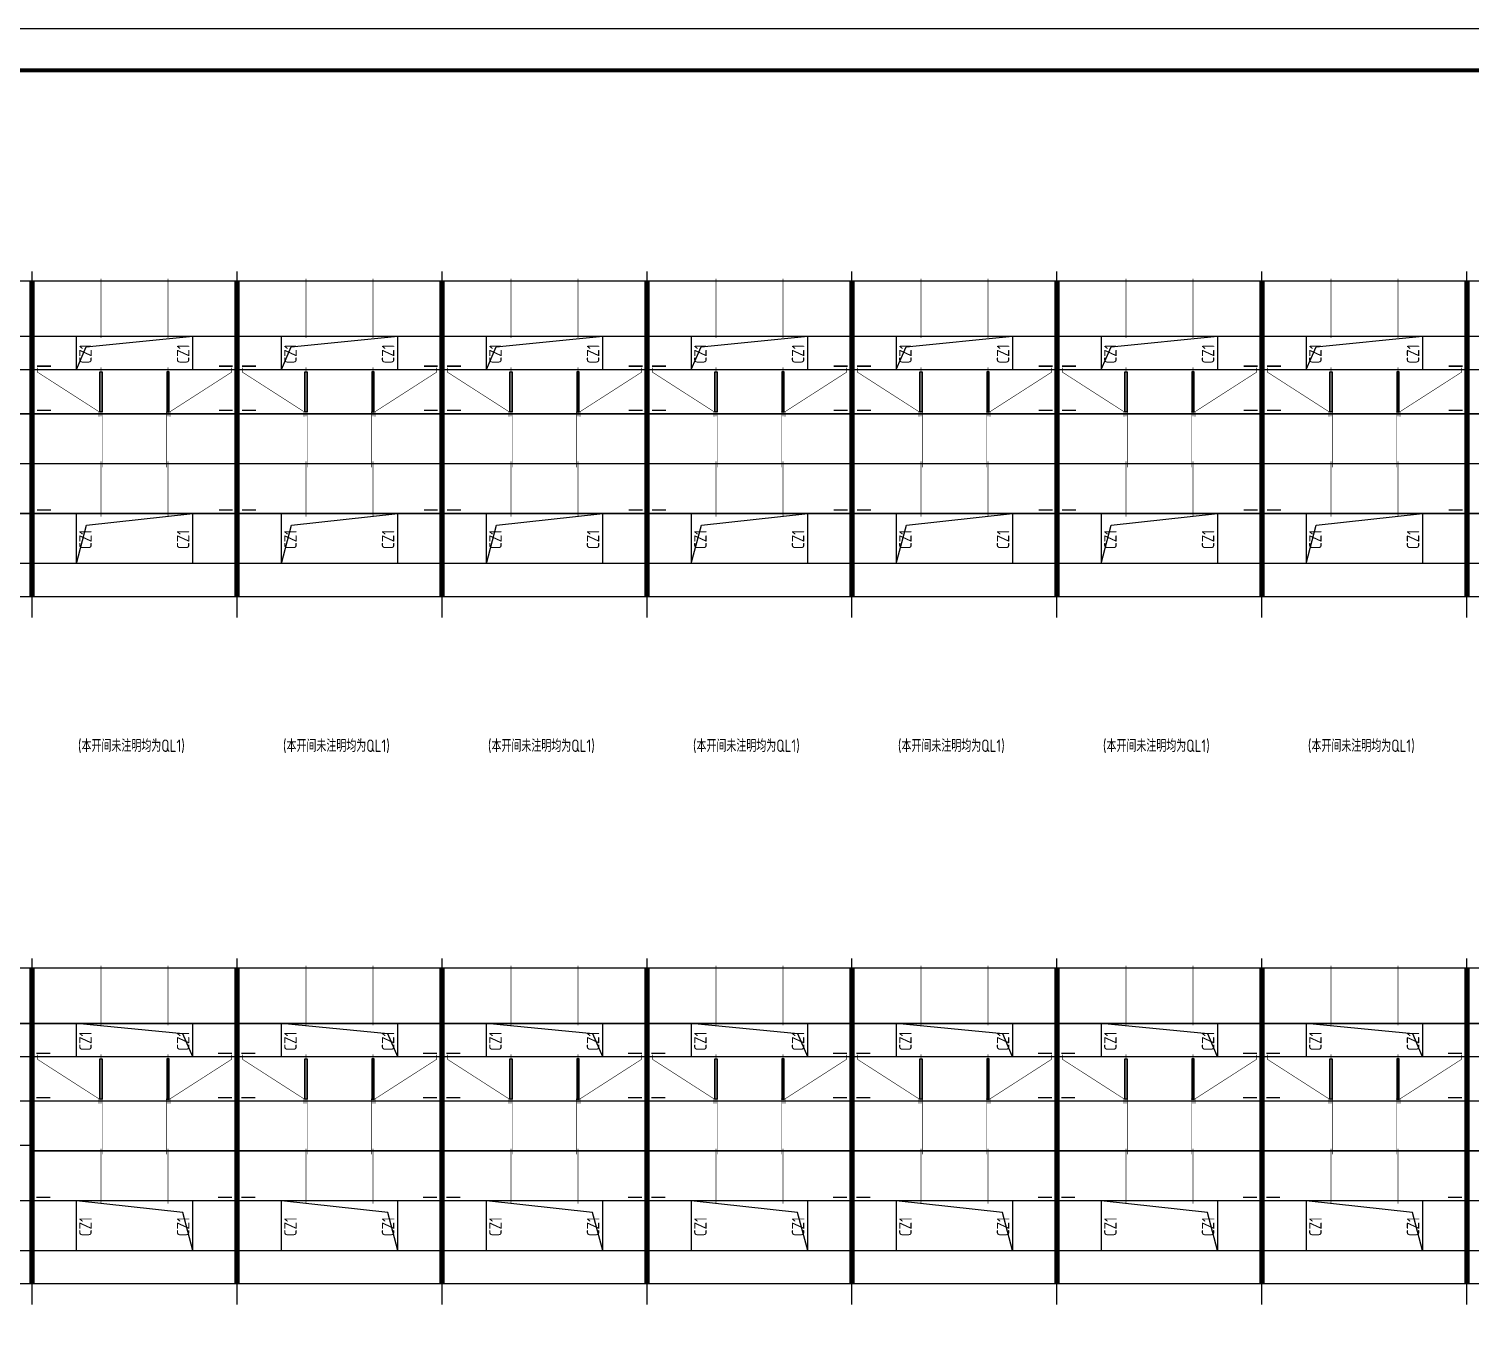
# Model space of a CAD drawing. Extents: x 8844666 to 9156203, y 1662182 to 2655606.
# Drawn here: x 9033289 to 9085320, y 1931153 to 1978119 of the extents above; entities that cross this region are included whole.
import ezdxf

# ---------------------------------------------------------------- set-up
doc = ezdxf.new("R2010")
doc.units = 0
doc.header["$LTSCALE"] = 1000
doc.header["$MEASUREMENT"] = 0
doc.linetypes.add('DOTE', pattern=[2.42, 2, -0.2, 0.02, -0.2])
doc.layers.get('0').update_dxf_attribs({"linetype": 'CONTINUOUS'})
for name, color, linetype in [('DOTE', 8, 'DOTE'), ('PUB_TITLE', 4, 'CONTINUOUS'), ('WINDOW', 4, 'CONTINUOUS'), ('屋面隅撑', 6, 'CONTINUOUS'), ('柱', 2, 'CONTINUOUS'), ('标注文字', 3, 'CONTINUOUS'), ('梁', 4, 'CONTINUOUS'), ('檩条拉条', 1, 'CONTINUOUS'), ('洞口边线', 6, 'CONTINUOUS')]:
    doc.layers.add(name, color=color, linetype=linetype)
doc.styles.add('TSSD_REIN', font='atssdeng.shx', dxfattribs={"width": 0.7, "bigfont": 'atssdchn.shx'})

msp = doc.modelspace()

# ---------------------------------------------------------------- linework, layer by layer
for points in [[(8914406.3, 1957612.7), (9122889.1, 1957612.7)], [(9122643.6, 1932794.2), (8914319.9, 1932794.2)]]:
    msp.add_lwpolyline(points)
at = {"layer": 'DOTE'}
for p, q in [((9033404.5, 1956862.7), (9033404.5, 1969357)), ((9040804.5, 1956862.7), (9040804.5, 1969357)), ((9048204.5, 1956862.7), (9048204.5, 1969357)), ((9055604.5, 1956862.7), (9055604.5, 1969357)), ((9063004.5, 1956862.7), (9063004.5, 1969357)), ((9070404.5, 1956862.7), (9070404.5, 1969357)), ((9077804.5, 1956862.7), (9077804.5, 1969357)), ((9085204.5, 1956862.7), (9085204.5, 1969357)), ((9033404.5, 1932044.2), (9033404.5, 1944538.4)), ((9040804.5, 1932044.2), (9040804.5, 1944538.4)), ((9048204.5, 1932044.2), (9048204.5, 1944538.4)), ((9055604.5, 1932044.2), (9055604.5, 1944538.4)), ((9063004.5, 1932044.2), (9063004.5, 1944538.4)), ((9070404.5, 1932044.2), (9070404.5, 1944538.4)), ((9077804.5, 1932044.2), (9077804.5, 1944538.4)), ((9085204.5, 1932044.2), (9085204.5, 1944538.4))]:
    msp.add_line(p, q, dxfattribs=at)
at = {"layer": 'PUB_TITLE'}
msp.add_lwpolyline([(8903902.8, 1889019.1), (9156202.8, 1889019.1), (9156202.8, 1978119.1), (8903902.8, 1978119.1)], close=True, dxfattribs=at)
at = {"layer": 'PUB_TITLE', "const_width": 150}
msp.add_lwpolyline([(8907652.8, 1890519.1), (9154702.8, 1890519.1), (9154702.8, 1976619.1), (8907652.8, 1976619.1)], close=True, dxfattribs=at)
at = {"layer": 'WINDOW', "color": 5, "const_width": 50}
for points in [[(9035004.5, 1967012.7), (9039204.5, 1967012.7), (9039204.5, 1965812.7), (9035004.5, 1965812.7)], [(9042404.5, 1967012.7), (9046604.5, 1967012.7), (9046604.5, 1965812.7), (9042404.5, 1965812.7)], [(9049804.5, 1967012.7), (9054004.5, 1967012.7), (9054004.5, 1965812.7), (9049804.5, 1965812.7)], [(9057204.5, 1967012.7), (9061404.5, 1967012.7), (9061404.5, 1965812.7), (9057204.5, 1965812.7)], [(9064604.5, 1967012.7), (9068804.5, 1967012.7), (9068804.5, 1965812.7), (9064604.5, 1965812.7)], [(9072004.5, 1967012.7), (9076204.5, 1967012.7), (9076204.5, 1965812.7), (9072004.5, 1965812.7)], [(9079404.5, 1967012.7), (9083604.5, 1967012.7), (9083604.5, 1965812.7), (9079404.5, 1965812.7)], [(9035004.5, 1960612.7), (9039204.5, 1960612.7), (9039204.5, 1958812.7), (9035004.5, 1958812.7)], [(9042404.5, 1960612.7), (9046604.5, 1960612.7), (9046604.5, 1958812.7), (9042404.5, 1958812.7)], [(9049804.5, 1960612.7), (9054004.5, 1960612.7), (9054004.5, 1958812.7), (9049804.5, 1958812.7)], [(9057204.5, 1960612.7), (9061404.5, 1960612.7), (9061404.5, 1958812.7), (9057204.5, 1958812.7)], [(9064604.5, 1960612.7), (9068804.5, 1960612.7), (9068804.5, 1958812.7), (9064604.5, 1958812.7)], [(9072004.5, 1960612.7), (9076204.5, 1960612.7), (9076204.5, 1958812.7), (9072004.5, 1958812.7)], [(9079404.5, 1960612.7), (9083604.5, 1960612.7), (9083604.5, 1958812.7), (9079404.5, 1958812.7)], [(9039204.5, 1942194.2), (9035004.5, 1942194.2), (9035004.5, 1940994.2), (9039204.5, 1940994.2)], [(9046604.5, 1942194.2), (9042404.5, 1942194.2), (9042404.5, 1940994.2), (9046604.5, 1940994.2)], [(9054004.5, 1942194.2), (9049804.5, 1942194.2), (9049804.5, 1940994.2), (9054004.5, 1940994.2)], [(9061404.5, 1942194.2), (9057204.5, 1942194.2), (9057204.5, 1940994.2), (9061404.5, 1940994.2)], [(9068804.5, 1942194.2), (9064604.5, 1942194.2), (9064604.5, 1940994.2), (9068804.5, 1940994.2)], [(9076204.5, 1942194.2), (9072004.5, 1942194.2), (9072004.5, 1940994.2), (9076204.5, 1940994.2)], [(9083604.5, 1942194.2), (9079404.5, 1942194.2), (9079404.5, 1940994.2), (9083604.5, 1940994.2)], [(9039204.5, 1935794.2), (9035004.5, 1935794.2), (9035004.5, 1933994.2), (9039204.5, 1933994.2)], [(9046604.5, 1935794.2), (9042404.5, 1935794.2), (9042404.5, 1933994.2), (9046604.5, 1933994.2)], [(9054004.5, 1935794.2), (9049804.5, 1935794.2), (9049804.5, 1933994.2), (9054004.5, 1933994.2)], [(9061404.5, 1935794.2), (9057204.5, 1935794.2), (9057204.5, 1933994.2), (9061404.5, 1933994.2)], [(9068804.5, 1935794.2), (9064604.5, 1935794.2), (9064604.5, 1933994.2), (9068804.5, 1933994.2)], [(9076204.5, 1935794.2), (9072004.5, 1935794.2), (9072004.5, 1933994.2), (9076204.5, 1933994.2)], [(9083604.5, 1935794.2), (9079404.5, 1935794.2), (9079404.5, 1933994.2), (9083604.5, 1933994.2)]]:
    msp.add_lwpolyline(points, close=True, dxfattribs=at)
msp.add_lwpolyline([(9033404.5, 1937794.2), (9026004.5, 1937794.1)], dxfattribs=at)
at = {"layer": '屋面隅撑', "color": 6, "const_width": 50}
for points in [[(9034089, 1965935.4), (9033589, 1965935.4)], [(9040648.3, 1965935.4), (9040148.3, 1965935.4)], [(9041489, 1965935.4), (9040989, 1965935.4)], [(9048048.3, 1965935.4), (9047548.3, 1965935.4)], [(9048889, 1965935.4), (9048389, 1965935.4)], [(9055448.3, 1965935.4), (9054948.3, 1965935.4)], [(9056289, 1965935.4), (9055789, 1965935.4)], [(9062848.3, 1965935.4), (9062348.3, 1965935.4)], [(9063689, 1965935.4), (9063189, 1965935.4)], [(9070248.3, 1965935.4), (9069748.3, 1965935.4)], [(9071089, 1965935.4), (9070589, 1965935.4)], [(9077648.3, 1965935.4), (9077148.3, 1965935.4)], [(9078489, 1965935.4), (9077989, 1965935.4)], [(9085048.3, 1965935.4), (9084548.3, 1965935.4)], [(9034089, 1964335.4), (9033589, 1964335.4)], [(9040648.3, 1964335.4), (9040148.3, 1964335.4)], [(9041489, 1964335.4), (9040989, 1964335.4)], [(9048048.3, 1964335.4), (9047548.3, 1964335.4)], [(9048889, 1964335.4), (9048389, 1964335.4)], [(9055448.3, 1964335.4), (9054948.3, 1964335.4)], [(9056289, 1964335.4), (9055789, 1964335.4)], [(9062848.3, 1964335.4), (9062348.3, 1964335.4)], [(9063689, 1964335.4), (9063189, 1964335.4)], [(9070248.3, 1964335.4), (9069748.3, 1964335.4)], [(9071089, 1964335.4), (9070589, 1964335.4)], [(9077648.3, 1964335.4), (9077148.3, 1964335.4)], [(9078489, 1964335.4), (9077989, 1964335.4)], [(9085048.3, 1964335.4), (9084548.3, 1964335.4)], [(9034089, 1960735.4), (9033589, 1960735.4)], [(9040648.3, 1960735.4), (9040148.3, 1960735.4)], [(9041489, 1960735.4), (9040989, 1960735.4)], [(9048048.3, 1960735.4), (9047548.3, 1960735.4)], [(9048889, 1960735.4), (9048389, 1960735.4)], [(9055448.3, 1960735.4), (9054948.3, 1960735.4)], [(9056289, 1960735.4), (9055789, 1960735.4)], [(9062848.3, 1960735.4), (9062348.3, 1960735.4)], [(9063689, 1960735.4), (9063189, 1960735.4)], [(9070248.3, 1960735.4), (9069748.3, 1960735.4)], [(9071089, 1960735.4), (9070589, 1960735.4)], [(9077648.3, 1960735.4), (9077148.3, 1960735.4)], [(9078489, 1960735.4), (9077989, 1960735.4)], [(9085048.3, 1960735.4), (9084548.3, 1960735.4)], [(9033560.7, 1941116.8), (9034060.7, 1941116.8)], [(9040120, 1941116.8), (9040620, 1941116.8)], [(9040960.7, 1941116.8), (9041460.7, 1941116.8)], [(9047520, 1941116.8), (9048020, 1941116.8)], [(9048360.7, 1941116.8), (9048860.7, 1941116.8)], [(9054920, 1941116.8), (9055420, 1941116.8)], [(9055760.7, 1941116.8), (9056260.7, 1941116.8)], [(9062320, 1941116.8), (9062820, 1941116.8)], [(9063160.7, 1941116.8), (9063660.7, 1941116.8)], [(9069720, 1941116.8), (9070220, 1941116.8)], [(9070560.7, 1941116.8), (9071060.7, 1941116.8)], [(9077120, 1941116.8), (9077620, 1941116.8)], [(9077960.7, 1941116.8), (9078460.7, 1941116.8)], [(9084520, 1941116.8), (9085020, 1941116.8)], [(9033560.7, 1939516.8), (9034060.7, 1939516.8)], [(9040120, 1939516.8), (9040620, 1939516.8)], [(9040960.7, 1939516.8), (9041460.7, 1939516.8)], [(9047520, 1939516.8), (9048020, 1939516.8)], [(9048360.7, 1939516.8), (9048860.7, 1939516.8)], [(9054920, 1939516.8), (9055420, 1939516.8)], [(9055760.7, 1939516.8), (9056260.7, 1939516.8)], [(9062320, 1939516.8), (9062820, 1939516.8)], [(9063160.7, 1939516.8), (9063660.7, 1939516.8)], [(9069720, 1939516.8), (9070220, 1939516.8)], [(9070560.7, 1939516.8), (9071060.7, 1939516.8)], [(9077120, 1939516.8), (9077620, 1939516.8)], [(9077960.7, 1939516.8), (9078460.7, 1939516.8)], [(9084520, 1939516.8), (9085020, 1939516.8)], [(9033560.7, 1935916.8), (9034060.7, 1935916.8)], [(9040120, 1935916.8), (9040620, 1935916.8)], [(9040960.7, 1935916.8), (9041460.7, 1935916.8)], [(9047520, 1935916.8), (9048020, 1935916.8)], [(9048360.7, 1935916.8), (9048860.7, 1935916.8)], [(9054920, 1935916.8), (9055420, 1935916.8)], [(9055760.7, 1935916.8), (9056260.7, 1935916.8)], [(9062320, 1935916.8), (9062820, 1935916.8)], [(9063160.7, 1935916.8), (9063660.7, 1935916.8)], [(9069720, 1935916.8), (9070220, 1935916.8)], [(9070560.7, 1935916.8), (9071060.7, 1935916.8)], [(9077120, 1935916.8), (9077620, 1935916.8)], [(9077960.7, 1935916.8), (9078460.7, 1935916.8)], [(9084520, 1935916.8), (9085020, 1935916.8)]]:
    msp.add_lwpolyline(points, dxfattribs=at)
at = {"layer": '柱', "color": 2, "const_width": 200}
for points in [[(9033404.5, 1969012.7), (9033404.5, 1957612.7)], [(9040804.5, 1969012.7), (9040804.5, 1957612.7)], [(9048204.5, 1969012.7), (9048204.5, 1957612.7)], [(9055604.5, 1969012.7), (9055604.5, 1957612.7)], [(9063004.5, 1969012.7), (9063004.5, 1957612.7)], [(9070404.5, 1969012.7), (9070404.5, 1957612.7)], [(9077804.5, 1969012.7), (9077804.5, 1957612.7)], [(9085204.5, 1969012.7), (9085204.5, 1957612.7)], [(9033404.5, 1944194.2), (9033404.5, 1932794.2)], [(9040804.5, 1944194.2), (9040804.5, 1932794.2)], [(9048204.5, 1944194.2), (9048204.5, 1932794.2)], [(9055604.5, 1944194.2), (9055604.5, 1932794.2)], [(9063004.5, 1944194.2), (9063004.5, 1932794.2)], [(9070404.5, 1944194.2), (9070404.5, 1932794.2)], [(9077804.5, 1944194.2), (9077804.5, 1932794.2)], [(9085204.5, 1944194.2), (9085204.5, 1932794.2)]]:
    msp.add_lwpolyline(points, dxfattribs=at)
at = {"layer": '梁', "color": 150, "const_width": 50}
for points in [[(8915004.5, 1969012.7), (9122204.5, 1969012.7)], [(8915004.5, 1967012.7), (9122204.5, 1967012.7)], [(8915004.5, 1965812.7), (9122204.5, 1965812.7)], [(8915004.5, 1964212.7), (9122204.5, 1964212.7)], [(9011204.5, 1962412.7), (9122204.5, 1962412.7)], [(9010004.5, 1960612.7), (9122204.5, 1960612.7)], [(9010004.5, 1958812.7), (9122204.5, 1958812.7)], [(9122204.5, 1944194.2), (8915004.5, 1944194.2)], [(9122204.5, 1942194.2), (8915004.5, 1942194.2)], [(9122204.5, 1940994.2), (8915004.5, 1940994.2)], [(9122204.5, 1939394.2), (8915004.5, 1939394.2)], [(9107404.5, 1937594.2), (9033404.5, 1937594.2)], [(9108604.5, 1935794.2), (9032204.5, 1935794.2)], [(9108604.5, 1933994.2), (9032204.5, 1933994.2)]]:
    msp.add_lwpolyline(points, dxfattribs=at)
at = {"layer": '檩条拉条', "color": 1, "const_width": 20}
for points in [[(9035892.3, 1969095.3), (9035892.3, 1966950.4)], [(9038316.7, 1969095.3), (9038316.7, 1966950.4)], [(9043292.3, 1969095.3), (9043292.3, 1966950.4)], [(9045716.7, 1969095.3), (9045716.7, 1966950.4)], [(9050692.3, 1969095.3), (9050692.3, 1966950.4)], [(9053116.7, 1969095.3), (9053116.7, 1966950.4)], [(9058092.3, 1969095.3), (9058092.3, 1966950.4)], [(9060516.7, 1969095.3), (9060516.7, 1966950.4)], [(9065492.3, 1969095.3), (9065492.3, 1966950.4)], [(9067916.7, 1969095.3), (9067916.7, 1966950.4)], [(9072892.3, 1969095.3), (9072892.3, 1966950.4)], [(9075316.7, 1969095.3), (9075316.7, 1966950.4)], [(9080292.3, 1969095.3), (9080292.3, 1966950.4)], [(9082716.7, 1969095.3), (9082716.7, 1966950.4)], [(9033595.2, 1965886.6), (9033595.2, 1965721.5), (9035825.1, 1964288.4), (9035825.1, 1964115.1)], [(9035892.3, 1965895.3), (9035892.3, 1964119.6)], [(9038316.7, 1965895.3), (9038316.7, 1964119.6)], [(9040613.8, 1965886.6), (9040613.8, 1965721.5), (9038383.9, 1964288.4), (9038383.9, 1964115.1)], [(9040995.2, 1965886.6), (9040995.2, 1965721.5), (9043225.1, 1964288.4), (9043225.1, 1964115.1)], [(9043292.3, 1965895.3), (9043292.3, 1964119.6)], [(9045716.7, 1965895.3), (9045716.7, 1964119.6)], [(9048013.8, 1965886.6), (9048013.8, 1965721.5), (9045783.9, 1964288.4), (9045783.9, 1964115.1)], [(9048395.2, 1965886.6), (9048395.2, 1965721.5), (9050625.1, 1964288.4), (9050625.1, 1964115.1)], [(9050692.3, 1965895.3), (9050692.3, 1964119.6)], [(9053116.7, 1965895.3), (9053116.7, 1964119.6)], [(9055413.8, 1965886.6), (9055413.8, 1965721.5), (9053183.9, 1964288.4), (9053183.9, 1964115.1)], [(9055795.2, 1965886.6), (9055795.2, 1965721.5), (9058025.1, 1964288.4), (9058025.1, 1964115.1)], [(9058092.3, 1965895.3), (9058092.3, 1964119.6)], [(9060516.7, 1965895.3), (9060516.7, 1964119.6)], [(9062813.8, 1965886.6), (9062813.8, 1965721.5), (9060583.9, 1964288.4), (9060583.9, 1964115.1)], [(9063195.2, 1965886.6), (9063195.2, 1965721.5), (9065425.1, 1964288.4), (9065425.1, 1964115.1)], [(9065492.3, 1965895.3), (9065492.3, 1964119.6)], [(9067916.7, 1965895.3), (9067916.7, 1964119.6)], [(9070213.8, 1965886.6), (9070213.8, 1965721.5), (9067983.9, 1964288.4), (9067983.9, 1964115.1)], [(9070595.2, 1965886.6), (9070595.2, 1965721.5), (9072825.1, 1964288.4), (9072825.1, 1964115.1)], [(9072892.3, 1965895.3), (9072892.3, 1964119.6)], [(9075316.7, 1965895.3), (9075316.7, 1964119.6)], [(9077613.8, 1965886.6), (9077613.8, 1965721.5), (9075383.9, 1964288.4), (9075383.9, 1964115.1)], [(9077995.2, 1965886.6), (9077995.2, 1965721.5), (9080225.1, 1964288.4), (9080225.1, 1964115.1)], [(9080292.3, 1965895.3), (9080292.3, 1964119.6)], [(9082716.7, 1965895.3), (9082716.7, 1964119.6)], [(9085013.8, 1965886.6), (9085013.8, 1965721.5), (9082783.9, 1964288.4), (9082783.9, 1964115.1)], [(9035959.4, 1964296.9), (9035959.4, 1962285.5)], [(9038249.5, 1964296.9), (9038249.5, 1962285.5)], [(9043359.4, 1964296.9), (9043359.4, 1962285.5)], [(9045649.5, 1964296.9), (9045649.5, 1962285.5)], [(9050759.4, 1964296.9), (9050759.4, 1962285.5)], [(9053049.5, 1964296.9), (9053049.5, 1962285.5)], [(9058159.4, 1964296.9), (9058159.4, 1962285.5)], [(9060449.5, 1964296.9), (9060449.5, 1962285.5)], [(9065559.4, 1964296.9), (9065559.4, 1962285.5)], [(9067849.5, 1964296.9), (9067849.5, 1962285.5)], [(9072959.4, 1964296.9), (9072959.4, 1962285.5)], [(9075249.5, 1964296.9), (9075249.5, 1962285.5)], [(9080359.4, 1964296.9), (9080359.4, 1962285.5)], [(9082649.5, 1964296.9), (9082649.5, 1962285.5)], [(9035892.3, 1962495.3), (9035892.3, 1960499.3)], [(9038316.7, 1962495.3), (9038316.7, 1960499.3)], [(9043292.3, 1962495.3), (9043292.3, 1960499.3)], [(9045716.7, 1962495.3), (9045716.7, 1960499.3)], [(9050692.3, 1962495.3), (9050692.3, 1960499.3)], [(9053116.7, 1962495.3), (9053116.7, 1960499.3)], [(9058092.3, 1962495.3), (9058092.3, 1960499.3)], [(9060516.7, 1962495.3), (9060516.7, 1960499.3)], [(9065492.3, 1962495.3), (9065492.3, 1960499.3)], [(9067916.7, 1962495.3), (9067916.7, 1960499.3)], [(9072892.3, 1962495.3), (9072892.3, 1960499.3)], [(9075316.7, 1962495.3), (9075316.7, 1960499.3)], [(9080292.3, 1962495.3), (9080292.3, 1960499.3)], [(9082716.7, 1962495.3), (9082716.7, 1960499.3)], [(9035892.3, 1944276.7), (9035892.3, 1942131.8)], [(9038316.7, 1944276.7), (9038316.7, 1942131.8)], [(9043292.3, 1944276.7), (9043292.3, 1942131.8)], [(9045716.7, 1944276.7), (9045716.7, 1942131.8)], [(9050692.3, 1944276.7), (9050692.3, 1942131.8)], [(9053116.7, 1944276.7), (9053116.7, 1942131.8)], [(9058092.3, 1944276.7), (9058092.3, 1942131.8)], [(9060516.7, 1944276.7), (9060516.7, 1942131.8)], [(9065492.3, 1944276.7), (9065492.3, 1942131.8)], [(9067916.7, 1944276.7), (9067916.7, 1942131.8)], [(9072892.3, 1944276.7), (9072892.3, 1942131.8)], [(9075316.7, 1944276.7), (9075316.7, 1942131.8)], [(9080292.3, 1944276.7), (9080292.3, 1942131.8)], [(9082716.7, 1944276.7), (9082716.7, 1942131.8)], [(9033595.2, 1941068), (9033595.2, 1940902.9), (9035825.1, 1939469.8), (9035825.1, 1939296.5)], [(9035892.3, 1941076.7), (9035892.3, 1939301)], [(9038316.7, 1941076.7), (9038316.7, 1939301)], [(9040613.8, 1941068), (9040613.8, 1940902.9), (9038383.9, 1939469.8), (9038383.9, 1939296.5)], [(9040995.2, 1941068), (9040995.2, 1940902.9), (9043225.1, 1939469.8), (9043225.1, 1939296.5)], [(9043292.3, 1941076.7), (9043292.3, 1939301)], [(9045716.7, 1941076.7), (9045716.7, 1939301)], [(9048013.8, 1941068), (9048013.8, 1940902.9), (9045783.9, 1939469.8), (9045783.9, 1939296.5)], [(9048395.2, 1941068), (9048395.2, 1940902.9), (9050625.1, 1939469.8), (9050625.1, 1939296.5)], [(9050692.3, 1941076.7), (9050692.3, 1939301)], [(9053116.7, 1941076.7), (9053116.7, 1939301)], [(9055413.8, 1941068), (9055413.8, 1940902.9), (9053183.9, 1939469.8), (9053183.9, 1939296.5)], [(9055795.2, 1941068), (9055795.2, 1940902.9), (9058025.1, 1939469.8), (9058025.1, 1939296.5)], [(9058092.3, 1941076.7), (9058092.3, 1939301)], [(9060516.7, 1941076.7), (9060516.7, 1939301)], [(9062813.8, 1941068), (9062813.8, 1940902.9), (9060583.9, 1939469.8), (9060583.9, 1939296.5)], [(9063195.2, 1941068), (9063195.2, 1940902.9), (9065425.1, 1939469.8), (9065425.1, 1939296.5)], [(9065492.3, 1941076.7), (9065492.3, 1939301)], [(9067916.7, 1941076.7), (9067916.7, 1939301)], [(9070213.8, 1941068), (9070213.8, 1940902.9), (9067983.9, 1939469.8), (9067983.9, 1939296.5)], [(9070595.2, 1941068), (9070595.2, 1940902.9), (9072825.1, 1939469.8), (9072825.1, 1939296.5)], [(9072892.3, 1941076.7), (9072892.3, 1939301)], [(9075316.7, 1941076.7), (9075316.7, 1939301)], [(9077613.8, 1941068), (9077613.8, 1940902.9), (9075383.9, 1939469.8), (9075383.9, 1939296.5)], [(9077995.2, 1941068), (9077995.2, 1940902.9), (9080225.1, 1939469.8), (9080225.1, 1939296.5)], [(9080292.3, 1941076.7), (9080292.3, 1939301)], [(9082716.7, 1941076.7), (9082716.7, 1939301)], [(9085013.8, 1941068), (9085013.8, 1940902.9), (9082783.9, 1939469.8), (9082783.9, 1939296.5)], [(9035959.4, 1939478.3), (9035959.4, 1937466.9)], [(9038249.5, 1939478.3), (9038249.5, 1937466.9)], [(9043359.4, 1939478.3), (9043359.4, 1937466.9)], [(9045649.5, 1939478.3), (9045649.5, 1937466.9)], [(9050759.4, 1939478.3), (9050759.4, 1937466.9)], [(9053049.5, 1939478.3), (9053049.5, 1937466.9)], [(9058159.4, 1939478.3), (9058159.4, 1937466.9)], [(9060449.5, 1939478.3), (9060449.5, 1937466.9)], [(9065559.4, 1939478.3), (9065559.4, 1937466.9)], [(9067849.5, 1939478.3), (9067849.5, 1937466.9)], [(9072959.4, 1939478.3), (9072959.4, 1937466.9)], [(9075249.5, 1939478.3), (9075249.5, 1937466.9)], [(9080359.4, 1939478.3), (9080359.4, 1937466.9)], [(9082649.5, 1939478.3), (9082649.5, 1937466.9)], [(9035892.3, 1937676.7), (9035892.3, 1935680.7)], [(9038316.7, 1937676.7), (9038316.7, 1935680.7)], [(9043292.3, 1937676.7), (9043292.3, 1935680.7)], [(9045716.7, 1937676.7), (9045716.7, 1935680.7)], [(9050692.3, 1937676.7), (9050692.3, 1935680.7)], [(9053116.7, 1937676.7), (9053116.7, 1935680.7)], [(9058092.3, 1937676.7), (9058092.3, 1935680.7)], [(9060516.7, 1937676.7), (9060516.7, 1935680.7)], [(9065492.3, 1937676.7), (9065492.3, 1935680.7)], [(9067916.7, 1937676.7), (9067916.7, 1935680.7)], [(9072892.3, 1937676.7), (9072892.3, 1935680.7)], [(9075316.7, 1937676.7), (9075316.7, 1935680.7)], [(9080292.3, 1937676.7), (9080292.3, 1935680.7)], [(9082716.7, 1937676.7), (9082716.7, 1935680.7)]]:
    msp.add_lwpolyline(points, dxfattribs=at)
at = {"layer": '檩条拉条', "color": 3}
for points in [[(9035852.3, 1965732.1), (9035932.3, 1965732.1), (9035932.3, 1964283.1), (9035852.3, 1964283.1)], [(9038356.7, 1965732.1), (9038276.7, 1965732.1), (9038276.7, 1964283.1), (9038356.7, 1964283.1)], [(9043252.3, 1965732.1), (9043332.3, 1965732.1), (9043332.3, 1964283.1), (9043252.3, 1964283.1)], [(9045756.7, 1965732.1), (9045676.7, 1965732.1), (9045676.7, 1964283.1), (9045756.7, 1964283.1)], [(9050652.3, 1965732.1), (9050732.3, 1965732.1), (9050732.3, 1964283.1), (9050652.3, 1964283.1)], [(9053156.7, 1965732.1), (9053076.7, 1965732.1), (9053076.7, 1964283.1), (9053156.7, 1964283.1)], [(9058052.3, 1965732.1), (9058132.3, 1965732.1), (9058132.3, 1964283.1), (9058052.3, 1964283.1)], [(9060556.7, 1965732.1), (9060476.7, 1965732.1), (9060476.7, 1964283.1), (9060556.7, 1964283.1)], [(9065452.3, 1965732.1), (9065532.3, 1965732.1), (9065532.3, 1964283.1), (9065452.3, 1964283.1)], [(9067956.7, 1965732.1), (9067876.7, 1965732.1), (9067876.7, 1964283.1), (9067956.7, 1964283.1)], [(9072852.3, 1965732.1), (9072932.3, 1965732.1), (9072932.3, 1964283.1), (9072852.3, 1964283.1)], [(9075356.7, 1965732.1), (9075276.7, 1965732.1), (9075276.7, 1964283.1), (9075356.7, 1964283.1)], [(9080252.3, 1965732.1), (9080332.3, 1965732.1), (9080332.3, 1964283.1), (9080252.3, 1964283.1)], [(9082756.7, 1965732.1), (9082676.7, 1965732.1), (9082676.7, 1964283.1), (9082756.7, 1964283.1)], [(9035852.3, 1940913.5), (9035932.3, 1940913.5), (9035932.3, 1939464.5), (9035852.3, 1939464.5)], [(9038356.7, 1940913.5), (9038276.7, 1940913.5), (9038276.7, 1939464.5), (9038356.7, 1939464.5)], [(9043252.3, 1940913.5), (9043332.3, 1940913.5), (9043332.3, 1939464.5), (9043252.3, 1939464.5)], [(9045756.7, 1940913.5), (9045676.7, 1940913.5), (9045676.7, 1939464.5), (9045756.7, 1939464.5)], [(9050652.3, 1940913.5), (9050732.3, 1940913.5), (9050732.3, 1939464.5), (9050652.3, 1939464.5)], [(9053156.7, 1940913.5), (9053076.7, 1940913.5), (9053076.7, 1939464.5), (9053156.7, 1939464.5)], [(9058052.3, 1940913.5), (9058132.3, 1940913.5), (9058132.3, 1939464.5), (9058052.3, 1939464.5)], [(9060556.7, 1940913.5), (9060476.7, 1940913.5), (9060476.7, 1939464.5), (9060556.7, 1939464.5)], [(9065452.3, 1940913.5), (9065532.3, 1940913.5), (9065532.3, 1939464.5), (9065452.3, 1939464.5)], [(9067956.7, 1940913.5), (9067876.7, 1940913.5), (9067876.7, 1939464.5), (9067956.7, 1939464.5)], [(9072852.3, 1940913.5), (9072932.3, 1940913.5), (9072932.3, 1939464.5), (9072852.3, 1939464.5)], [(9075356.7, 1940913.5), (9075276.7, 1940913.5), (9075276.7, 1939464.5), (9075356.7, 1939464.5)], [(9080252.3, 1940913.5), (9080332.3, 1940913.5), (9080332.3, 1939464.5), (9080252.3, 1939464.5)], [(9082756.7, 1940913.5), (9082676.7, 1940913.5), (9082676.7, 1939464.5), (9082756.7, 1939464.5)]]:
    msp.add_lwpolyline(points, close=True, dxfattribs=at)
at = {"layer": '洞口边线'}
for points in [[(9035004.5, 1965812.7), (9035364.6, 1966638.1), (9039204.5, 1967012.7)], [(9042404.5, 1965812.7), (9042764.6, 1966638.1), (9046604.5, 1967012.7)], [(9049804.5, 1965812.7), (9050164.6, 1966638.1), (9054004.5, 1967012.7)], [(9057204.5, 1965812.7), (9057564.6, 1966638.1), (9061404.5, 1967012.7)], [(9064604.5, 1965812.7), (9064964.6, 1966638.1), (9068804.5, 1967012.7)], [(9072004.5, 1965812.7), (9072364.6, 1966638.1), (9076204.5, 1967012.7)], [(9079404.5, 1965812.7), (9079764.6, 1966638.1), (9083604.5, 1967012.7)], [(9035004.5, 1958812.7), (9035366.3, 1960191.3), (9039204.5, 1960612.7)], [(9042404.5, 1958812.7), (9042766.3, 1960191.3), (9046604.5, 1960612.7)], [(9049804.5, 1958812.7), (9050166.3, 1960191.3), (9054004.5, 1960612.7)], [(9057204.5, 1958812.7), (9057566.3, 1960191.3), (9061404.5, 1960612.7)], [(9064604.5, 1958812.7), (9064966.3, 1960191.3), (9068804.5, 1960612.7)], [(9072004.5, 1958812.7), (9072366.3, 1960191.3), (9076204.5, 1960612.7)], [(9079404.5, 1958812.7), (9079766.3, 1960191.3), (9083604.5, 1960612.7)], [(9039204.5, 1940994.2), (9038844.4, 1941819.5), (9035004.5, 1942194.2)], [(9046604.5, 1940994.2), (9046244.4, 1941819.5), (9042404.5, 1942194.2)], [(9054004.5, 1940994.2), (9053644.4, 1941819.5), (9049804.5, 1942194.2)], [(9061404.5, 1940994.2), (9061044.4, 1941819.5), (9057204.5, 1942194.2)], [(9068804.5, 1940994.2), (9068444.4, 1941819.5), (9064604.5, 1942194.2)], [(9076204.5, 1940994.2), (9075844.4, 1941819.5), (9072004.5, 1942194.2)], [(9083604.5, 1940994.2), (9083244.4, 1941819.5), (9079404.5, 1942194.2)], [(9039204.5, 1933994.2), (9038842.7, 1935372.7), (9035004.5, 1935794.2)], [(9046604.5, 1933994.2), (9046242.7, 1935372.7), (9042404.5, 1935794.2)], [(9054004.5, 1933994.2), (9053642.7, 1935372.7), (9049804.5, 1935794.2)], [(9061404.5, 1933994.2), (9061042.7, 1935372.7), (9057204.5, 1935794.2)], [(9068804.5, 1933994.2), (9068442.7, 1935372.7), (9064604.5, 1935794.2)], [(9076204.5, 1933994.2), (9075842.7, 1935372.7), (9072004.5, 1935794.2)], [(9083604.5, 1933994.2), (9083242.7, 1935372.7), (9079404.5, 1935794.2)]]:
    msp.add_lwpolyline(points, dxfattribs=at)

# ---------------------------------------------------------------- texts
at = {"layer": '标注文字', "color": 6, "style": 'TSSD_REIN', "width": 0.8}
for p in [(9035558.3, 1966028.4), (9039083.4, 1966028.4), (9042958.3, 1966028.4), (9046483.4, 1966028.4), (9050358.3, 1966028.4), (9053883.4, 1966028.4), (9057758.3, 1966028.4), (9061283.4, 1966028.4), (9065158.3, 1966028.4), (9068683.4, 1966028.4), (9072558.3, 1966028.4), (9076083.4, 1966028.4), (9079958.3, 1966028.4), (9083483.4, 1966028.4), (9035558.3, 1959328.5), (9039083.4, 1959328.5), (9042958.3, 1959328.5), (9046483.4, 1959328.5), (9050358.3, 1959328.5), (9053883.4, 1959328.5), (9057758.3, 1959328.5), (9061283.4, 1959328.5), (9065158.3, 1959328.5), (9068683.4, 1959328.5), (9072558.3, 1959328.5), (9076083.4, 1959328.5), (9079958.3, 1959328.5), (9083483.4, 1959328.5), (9035558.3, 1941209.8), (9039083.4, 1941209.8), (9042958.3, 1941209.8), (9046483.4, 1941209.8), (9050358.3, 1941209.8), (9053883.4, 1941209.8), (9057758.3, 1941209.8), (9061283.4, 1941209.8), (9065158.3, 1941209.8), (9068683.4, 1941209.8), (9072558.3, 1941209.8), (9076083.4, 1941209.8), (9079958.3, 1941209.8), (9083483.4, 1941209.8), (9035558.3, 1934509.9), (9039083.4, 1934509.9), (9042958.3, 1934509.9), (9046483.4, 1934509.9), (9050358.3, 1934509.9), (9053883.4, 1934509.9), (9057758.3, 1934509.9), (9061283.4, 1934509.9), (9065158.3, 1934509.9), (9068683.4, 1934509.9), (9072558.3, 1934509.9), (9076083.4, 1934509.9), (9079958.3, 1934509.9), (9083483.4, 1934509.9)]:
    msp.add_text('CZ1', height=450, rotation=90, dxfattribs=at).set_placement(p)
for p in [(9035062.6, 1952001.4), (9042462.6, 1952001.4), (9049862.6, 1952001.4), (9057262.6, 1952001.4), (9064662.6, 1952001.4), (9072062.6, 1952001.4), (9079462.6, 1952001.4)]:
    msp.add_text('(本开间未注明均为QL1)', height=450, dxfattribs=at).set_placement(p)

doc.saveas('drawing.dxf')
